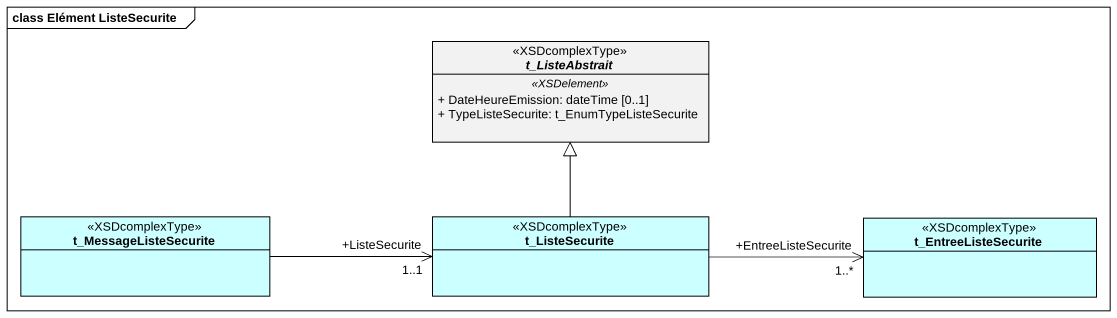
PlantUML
@startuml
mainframe class Elément ListeSecurite
hide circle
hide empty members
skinparam classAttributeIconSize 0
abstract class t_ListeAbstrait <<XSDcomplexType>> {
  .. <<XSDelement>> ..
  + DateHeureEmission: dateTime [0..1]
  + TypeListeSecurite: t_EnumTypeListeSecurite
}
class t_MessageListeSecurite <<XSDcomplexType>> #CCFFFF
class t_ListeSecurite <<XSDcomplexType>> #CCFFFF
class t_EntreeListeSecurite <<XSDcomplexType>> #CCFFFF
t_MessageListeSecurite -right-> "+ListeSecurite\n1..1" t_ListeSecurite
t_ListeSecurite -up-|> t_ListeAbstrait
t_ListeSecurite -right-> "+EntreeListeSecurite\n1..*" t_EntreeListeSecurite
@enduml
